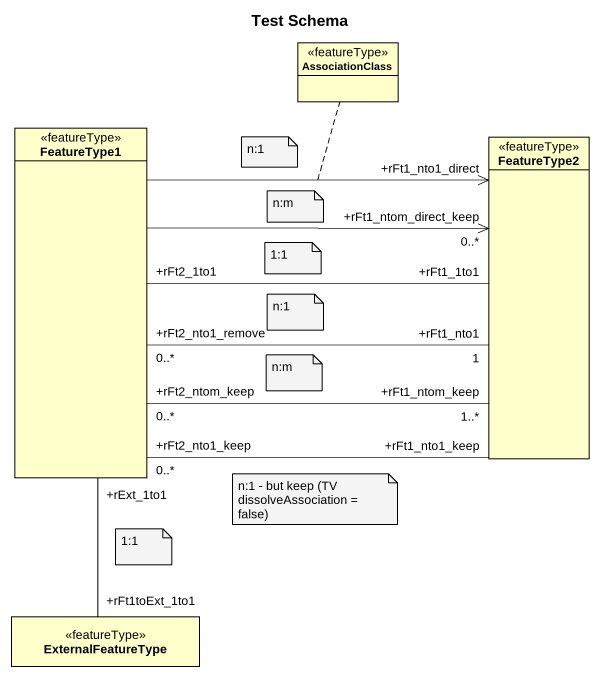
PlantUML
@startuml
title Test Schema
hide circle
hide empty members
class AssociationClass <<featureType>>
class FeatureType1 <<featureType>>
class FeatureType2 <<featureType>>
class ExternalFeatureType <<featureType>>
FeatureType1 -right-> "+rFt1_nto1_direct" FeatureType2
(FeatureType1, FeatureType2) .. AssociationClass
FeatureType1 -right-> "+rFt1_ntom_direct_keep\n0..*" FeatureType2
FeatureType1 "+rFt2_1to1" -right- "+rFt1_1to1" FeatureType2
FeatureType1 "+rFt2_nto1_remove\n0..*" -right- "+rFt1_nto1\n1" FeatureType2
FeatureType1 "+rFt2_ntom_keep\n0..*" -right- "+rFt1_ntom_keep\n1..*" FeatureType2
FeatureType1 "+rFt2_nto1_keep\n0..*" -right- "+rFt1_nto1_keep" FeatureType2
FeatureType1 "+rExt_1to1" -- "+rFt1toExt_1to1" ExternalFeatureType
note as N1
  n:1
end note
note as N2
  n:m
end note
note as N3
  1:1
end note
note as N4
  n:1
end note
note as N5
  n:m
end note
note as N6
  n:1 - but keep (TV dissolveAssociation = false)
end note
note as N7
  1:1
end note
@enduml
